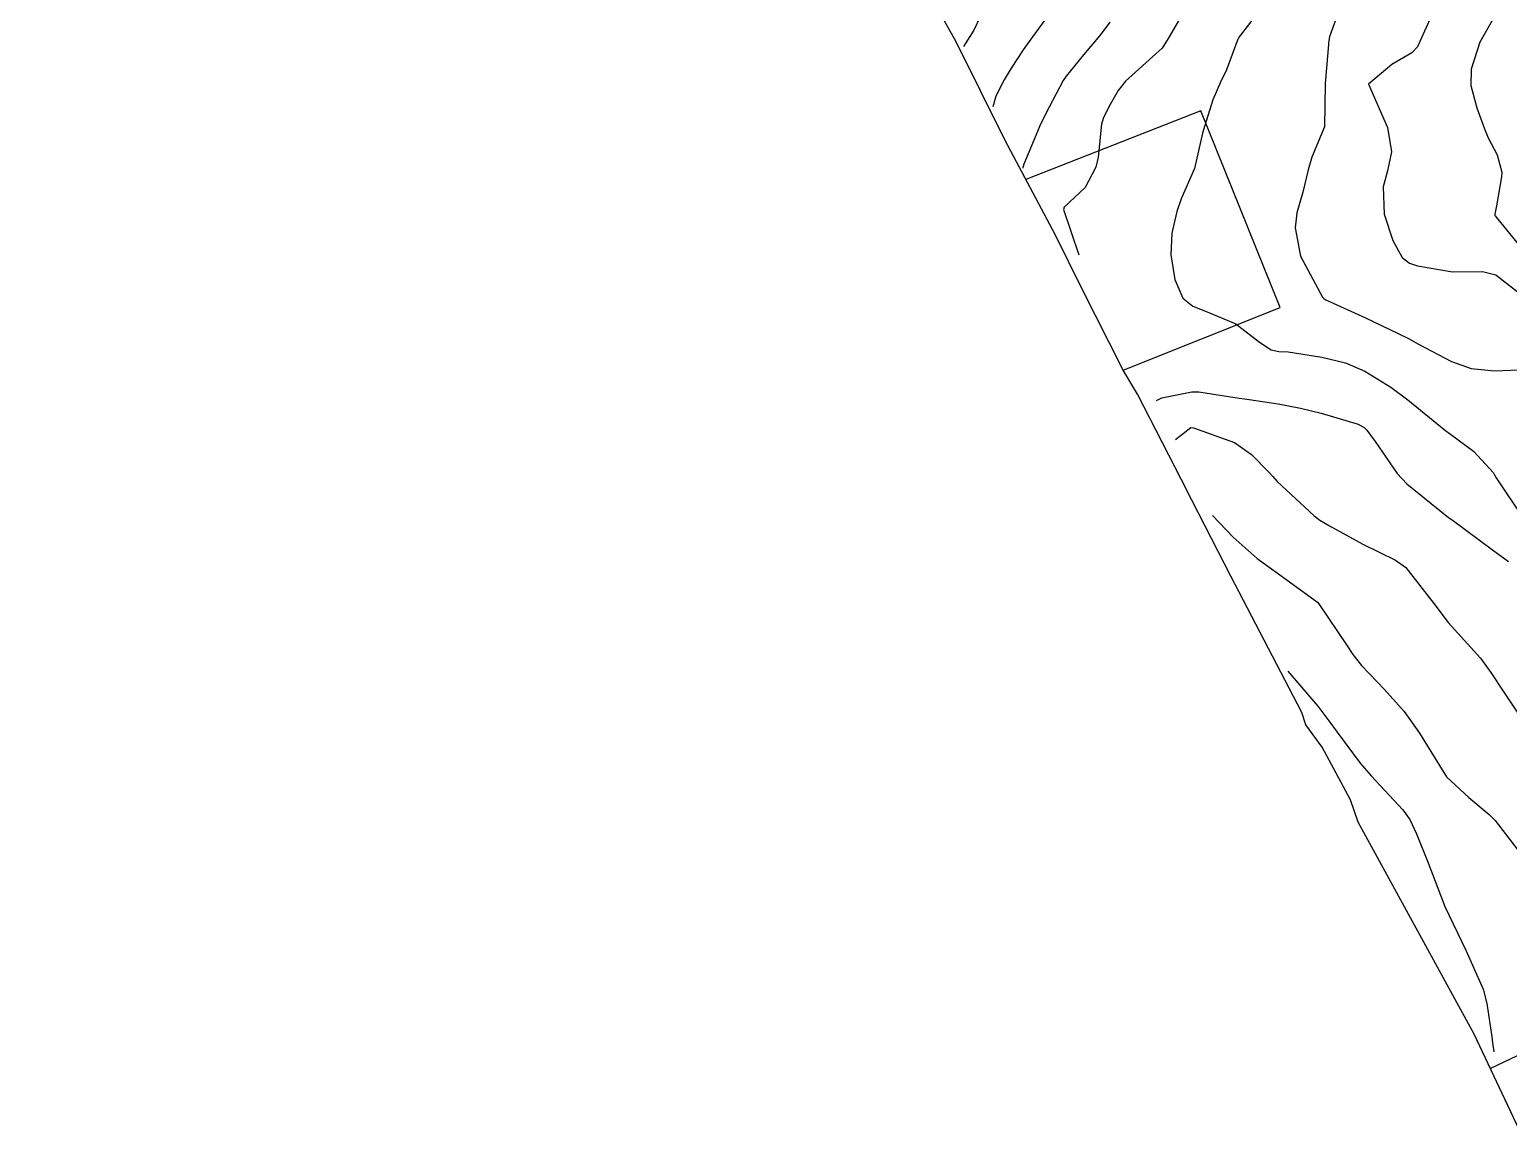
# Model space of a CAD drawing. Header units: metres. Extents: x 307586 to 320046, y 7427249 to 7434250.
# Drawn here: x 318767 to 318835.5, y 7428823.5 to 7428874.4 of the extents above; entities that cross this region are included whole.
import ezdxf

# ---------------------------------------------------------------- set-up
doc = ezdxf.new("R2010")
doc.units = ezdxf.units.M
doc.header["$MEASUREMENT"] = 0
for name, color, linetype in [('Area', 45, 'Continuous'), ('Curvas de Nivel 1m', 11, 'Continuous'), ('Curvas de Nivel 5m', 15, 'Continuous'), ('Edificações', 30, 'Continuous'), ('Vias Primárias', 230, 'Continuous')]:
    doc.layers.add(name, color=color, linetype=linetype)

msp = doc.modelspace()

# ---------------------------------------------------------------- linework, layer by layer
at = {"layer": 'Area'}
msp.add_polyline3d([(318835.966, 7428823.479, 827.851), (318833.882, 7428827.894, 828.341), (318828.524, 7428837.692, 832.531), (318828.16, 7428838.722, 828.141), (318826.851, 7428841.17, 828.011), (318826.093, 7428842.2, 828.071), (318825.903, 7428842.767, 827.941), (318822.626, 7428849.071, 827.561), (318820.816, 7428852.589, 829.641), (318820.323, 7428853.567, 829.411), (318818.301, 7428857.504, 828.361), (318817.646, 7428858.613, 828.431), (318815.707, 7428862.418, 828.291), (318814.506, 7428864.859, 828.231), (318812.176, 7428869.229, 826.521), (318809.906, 7428873.798, 828.401), (318809.2, 7428875.066, 828.871)], dxfattribs=at)
at = {"layer": 'Curvas de Nivel 1m', "flags": 128}
for points, elevation in [([(318827.839, 7428875.858), (318827.185, 7428874.038), (318827.154, 7428873.868), (318826.993, 7428871.87), (318826.963, 7428869.87), (318826.367, 7428868.458), (318826.209, 7428867.877), (318825.961, 7428866.846), (318825.686, 7428865.882), (318825.597, 7428865.192), (318825.849, 7428863.88), (318826.874, 7428861.991), (318826.932, 7428861.927), (318827.019, 7428861.868), (318828.861, 7428861.027), (318830.373, 7428860.302), (318830.847, 7428860.074), (318831.309, 7428859.815), (318832.835, 7428859.006), (318833.74, 7428858.694), (318834.831, 7428858.576), (318835.965, 7428858.626)], 824), ([(318811.022, 7428874.955), (318810.731, 7428874.347), (318810.253, 7428873.58)], 829), ([(318814.542, 7428875.531), (318813.438, 7428874.034), (318813.007, 7428873.433), (318812.456, 7428872.588), (318812.137, 7428872.049), (318811.751, 7428871.282), (318811.603, 7428870.79)], 828), ([(318831.888, 7428874.948), (318831.374, 7428873.816), (318831.265, 7428873.563), (318831.008, 7428873.299), (318830.074, 7428872.757), (318828.993, 7428871.84), (318829.868, 7428869.831), (318830.065, 7428868.715), (318829.879, 7428867.831), (318829.673, 7428867.092), (318829.719, 7428865.832), (318830.115, 7428864.614), (318830.557, 7428863.823), (318830.89, 7428863.562), (318831.266, 7428863.439), (318832.887, 7428863.16), (318834.277, 7428863.17), (318834.885, 7428863.014), (318836.506, 7428861.754)], 823), ([(318835.028, 7428875.322), (318834.148, 7428873.783), (318833.744, 7428872.533), (318833.73, 7428871.789), (318834.009, 7428870.753), (318834.361, 7428869.779), (318834.538, 7428869.356), (318834.951, 7428868.569), (318835.163, 7428867.768), (318835.148, 7428867.56), (318834.92, 7428866.213), (318834.85, 7428865.835), (318834.844, 7428865.771), (318834.87, 7428865.728), (318834.912, 7428865.69), (318836.48, 7428863.754)], 822), ([(318817.02, 7428874.706), (318816.713, 7428874.296), (318816.478, 7428873.995), (318815.807, 7428873.2), (318814.995, 7428872.211), (318814.863, 7428872.012), (318814.218, 7428870.777), (318813.822, 7428870.027), (318813.049, 7428868.143), (318813.009, 7428868.039), (318812.989, 7428867.992), (318812.993, 7428867.96)], 827), ([(318820.2, 7428874.77), (318819.729, 7428873.953), (318819.448, 7428873.516), (318819.004, 7428873.111), (318817.745, 7428871.979), (318817.416, 7428871.554), (318816.975, 7428870.796), (318816.709, 7428870.251), (318816.64, 7428869.993), (318816.477, 7428868.465), (318816.378, 7428867.996), (318815.874, 7428867.056), (318814.915, 7428866.154), (318814.876, 7428866.048), (318815.593, 7428863.95)], 826), ([(318819.183, 7428857.21), (318819.435, 7428857.333), (318820.818, 7428857.609), (318821.145, 7428857.61), (318822.814, 7428857.352), (318823.477, 7428857.245), (318824.81, 7428857.055), (318825.843, 7428856.844), (318826.804, 7428856.624), (318828.523, 7428856.118), (318828.795, 7428855.961), (318828.925, 7428855.839), (318829.311, 7428855.311), (318830.326, 7428853.824), (318830.768, 7428853.353), (318832.705, 7428851.8), (318832.752, 7428851.765), (318832.871, 7428851.678), (318834.731, 7428850.304), (318835.48, 7428849.762)], 826), ([(318820.063, 7428855.4), (318820.78, 7428855.953), (318820.896, 7428855.939), (318822.786, 7428855.256), (318823.587, 7428854.714), (318824.386, 7428853.896), (318824.567, 7428853.689), (318824.769, 7428853.466), (318826.483, 7428851.873), (318826.75, 7428851.676), (318827.197, 7428851.413), (318828.734, 7428850.561), (318830.25, 7428849.825), (318830.719, 7428849.472), (318832.019, 7428847.807), (318832.69, 7428846.927), (318833.739, 7428845.784), (318834.181, 7428845.291), (318834.661, 7428844.624), (318835.225, 7428843.764), (318836.429, 7428841.958)], 827), ([(318821.773, 7428851.88), (318822.737, 7428850.877), (318823.85, 7428849.903), (318824.717, 7428849.267), (318826.638, 7428847.871), (318826.702, 7428847.805), (318828.009, 7428845.85), (318828.276, 7428845.453), (318828.664, 7428844.948), (318829.736, 7428843.829), (318830.643, 7428842.813), (318831.352, 7428841.813), (318832.603, 7428839.8), (318833.644, 7428838.835), (318834.586, 7428838.045), (318834.852, 7428837.767), (318835.874, 7428836.446)], 828), ([(318825.263, 7428844.68), (318826.645, 7428843.063), (318827.16, 7428842.384), (318827.539, 7428841.856), (318828.612, 7428840.433), (318829.123, 7428839.835), (318830.587, 7428838.264), (318830.902, 7428837.817), (318831.225, 7428837.161), (318831.765, 7428835.808), (318832.533, 7428833.79), (318833.502, 7428831.78), (318834.297, 7428829.961), (318834.478, 7428829.306), (318834.702, 7428827.768), (318834.734, 7428827.492), (318834.803, 7428827.07)], 829)]:
    msp.add_lwpolyline(points, dxfattribs=dict(at, elevation=elevation))
at = {"layer": 'Curvas de Nivel 5m', "elevation": 825, "flags": 128}
msp.add_lwpolyline([(318824.444, 7428875.899), (318823.014, 7428874.027), (318822.971, 7428873.963), (318822.949, 7428873.921), (318822.42, 7428872.504), (318822.14, 7428871.929), (318821.797, 7428871.115), (318821.421, 7428869.935), (318821.319, 7428869.576), (318820.943, 7428867.94), (318820.324, 7428866.544), (318820.118, 7428865.948), (318819.897, 7428864.956), (318819.844, 7428863.95), (318820.029, 7428862.801), (318820.398, 7428861.945), (318820.867, 7428861.57), (318821.458, 7428861.34), (318822.855, 7428860.748), (318823.952, 7428859.903), (318824.49, 7428859.546), (318824.839, 7428859.48), (318825.272, 7428859.453), (318826.836, 7428859.205), (318827.929, 7428858.948), (318828.83, 7428858.569), (318830.024, 7428857.828), (318830.814, 7428857.237), (318832.571, 7428855.802), (318832.791, 7428855.647), (318833.861, 7428854.861), (318834.774, 7428853.86), (318834.829, 7428853.769), (318834.908, 7428853.632), (318836.153, 7428851.756)], dxfattribs=at)
at = {"layer": 'Edificações', "elevation": 828.431}
msp.add_lwpolyline([(318817.646, 7428858.613), (318824.912, 7428861.502), (318821.239, 7428870.606), (318813.131, 7428867.438)], dxfattribs=at)
at = {"layer": 'Vias Primárias', "elevation": 828.165}
msp.add_lwpolyline([(318834.633, 7428826.303), (318858.16, 7428837.474), (318887.709, 7428851.325, 0.325635), (318892.081, 7428859.272, 0.063684), (318890.976, 7428863.529), (318886.662, 7428876.435), (318881.189, 7428891.285), (318874.821, 7428909.136), (318871.081, 7428919.266), (318863.186, 7428941.265), (318858.342, 7428955.324), (318853.023, 7428969.964), (318849.02, 7428981.71, 0.441839), (318842.496, 7428984.548), (318831.5, 7428980.659), (318815.535, 7428974.711), (318799.578, 7428968.508), (318783.726, 7428963.29), (318767.024, 7428957.617)], format="xyb", dxfattribs=at)
msp.add_lwpolyline([(318834.633, 7428826.303), (318858.16, 7428837.474), (318887.709, 7428851.325, 0.325635), (318892.081, 7428859.272, 0.063684), (318890.976, 7428863.529), (318886.662, 7428876.435), (318881.189, 7428891.285), (318874.821, 7428909.136), (318871.081, 7428919.266), (318863.186, 7428941.265), (318858.342, 7428955.324), (318853.023, 7428969.964), (318849.02, 7428981.71, 0.441839), (318842.496, 7428984.548), (318831.5, 7428980.659), (318815.535, 7428974.711), (318799.578, 7428968.508), (318783.726, 7428963.29), (318767.024, 7428957.617)], format="xyb", dxfattribs=at)

doc.saveas('drawing.dxf')
